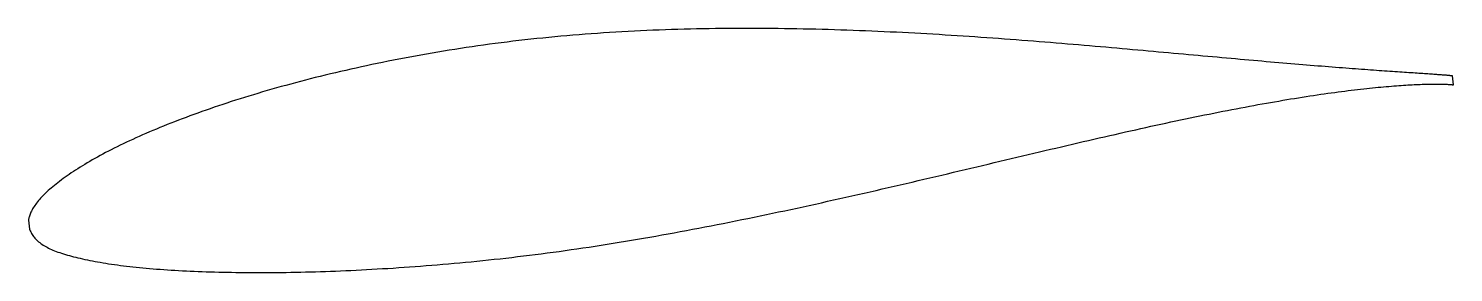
# Model space of a CAD drawing. Header units: metres. Extents: x -27.7 to 56.1, y -5.5 to 8.8.
import ezdxf

# ---------------------------------------------------------------- set-up
doc = ezdxf.new("R2010")
doc.units = ezdxf.units.M

msp = doc.modelspace()

# ---------------------------------------------------------------- linework, layer by layer
msp.add_lwpolyline([(56.074, 6.047), (56.072, 6.047), (56.067, 6.048), (56.059, 6.049), (56.047, 6.051), (56.033, 6.053), (56.015, 6.056), (55.993, 6.058), (55.969, 6.061), (55.941, 6.064), (55.91, 6.067), (55.876, 6.07), (55.839, 6.074), (55.798, 6.078), (55.754, 6.082), (55.707, 6.086), (55.657, 6.09), (55.604, 6.094), (55.547, 6.099), (55.487, 6.103), (55.424, 6.108), (55.358, 6.113), (55.289, 6.118), (55.216, 6.123), (55.14, 6.129), (55.061, 6.134), (54.979, 6.14), (54.894, 6.146), (54.806, 6.152), (54.714, 6.158), (54.619, 6.165), (54.521, 6.171), (54.421, 6.178), (54.316, 6.185), (54.209, 6.192), (54.099, 6.199), (53.986, 6.207), (53.869, 6.215), (53.75, 6.223), (53.627, 6.231), (53.501, 6.239), (53.373, 6.248), (53.241, 6.257), (53.106, 6.266), (52.968, 6.275), (52.827, 6.285), (52.683, 6.295), (52.537, 6.305), (52.387, 6.315), (52.234, 6.326), (52.078, 6.336), (51.92, 6.348), (51.758, 6.359), (51.593, 6.371), (51.426, 6.383), (51.256, 6.395), (51.082, 6.407), (50.906, 6.42), (50.727, 6.434), (50.545, 6.447), (50.361, 6.461), (50.173, 6.475), (49.983, 6.49), (49.79, 6.504), (49.594, 6.519), (49.395, 6.535), (49.194, 6.551), (48.989, 6.567), (48.783, 6.583), (48.573, 6.6), (48.361, 6.617), (48.146, 6.635), (47.928, 6.652), (47.708, 6.67), (47.485, 6.689), (47.259, 6.708), (47.031, 6.727), (46.801, 6.746), (46.568, 6.766), (46.332, 6.786), (46.093, 6.806), (45.853, 6.826), (45.61, 6.847), (45.364, 6.869), (45.116, 6.89), (44.865, 6.912), (44.612, 6.934), (44.357, 6.957), (44.099, 6.98), (43.839, 7.002), (43.576, 7.026), (43.312, 7.049), (43.045, 7.073), (42.775, 7.097), (42.504, 7.121), (42.23, 7.146), (41.954, 7.171), (41.676, 7.196), (41.396, 7.221), (41.113, 7.247), (40.829, 7.273), (40.542, 7.299), (40.253, 7.325), (39.962, 7.351), (39.67, 7.378), (39.375, 7.404), (39.078, 7.431), (38.779, 7.459), (38.479, 7.486), (38.176, 7.513), (37.872, 7.541), (37.565, 7.568), (37.257, 7.596), (36.947, 7.624), (36.636, 7.652), (36.322, 7.679), (36.007, 7.707), (35.69, 7.735), (35.371, 7.763), (35.051, 7.791), (34.729, 7.819), (34.405, 7.846), (34.08, 7.874), (33.754, 7.902), (33.426, 7.929), (33.096, 7.957), (32.765, 7.984), (32.432, 8.012), (32.098, 8.039), (31.763, 8.065), (31.426, 8.092), (31.088, 8.119), (30.748, 8.145), (30.407, 8.171), (30.065, 8.197), (29.722, 8.223), (29.378, 8.248), (29.032, 8.273), (28.685, 8.298), (28.337, 8.322), (27.988, 8.346), (27.638, 8.37), (27.287, 8.394), (26.935, 8.416), (26.582, 8.439), (26.228, 8.461), (25.873, 8.483), (25.517, 8.504), (25.16, 8.525), (24.803, 8.545), (24.445, 8.565), (24.085, 8.584), (23.725, 8.603), (23.365, 8.621), (23.004, 8.638), (22.642, 8.655), (22.279, 8.671), (21.916, 8.687), (21.552, 8.702), (21.188, 8.716), (20.823, 8.73), (20.458, 8.743), (20.092, 8.755), (19.726, 8.767), (19.359, 8.778), (18.992, 8.788), (18.625, 8.797), (18.257, 8.806), (17.889, 8.813), (17.521, 8.821), (17.153, 8.827), (16.784, 8.833), (16.415, 8.837), (16.046, 8.841), (15.677, 8.844), (15.308, 8.846), (14.939, 8.847), (14.57, 8.848), (14.201, 8.847), (13.832, 8.846), (13.463, 8.844), (13.094, 8.84), (12.725, 8.836), (12.356, 8.831), (11.988, 8.825), (11.619, 8.818), (11.251, 8.809), (10.884, 8.8), (10.516, 8.79), (10.149, 8.779), (9.782, 8.766), (9.416, 8.753), (9.05, 8.738), (8.685, 8.722), (8.32, 8.706), (7.955, 8.688), (7.591, 8.669), (7.228, 8.649), (6.865, 8.628), (6.503, 8.606), (6.141, 8.582), (5.781, 8.558), (5.421, 8.532), (5.061, 8.505), (4.702, 8.477), (4.345, 8.448), (3.988, 8.417), (3.631, 8.385), (3.276, 8.352), (2.922, 8.318), (2.568, 8.283), (2.216, 8.247), (1.864, 8.209), (1.514, 8.171), (1.164, 8.131), (0.816, 8.09), (0.469, 8.047), (0.123, 8.004), (-0.222, 7.96), (-0.566, 7.914), (-0.909, 7.867), (-1.25, 7.819), (-1.591, 7.77), (-1.93, 7.72), (-2.267, 7.669), (-2.604, 7.617), (-2.939, 7.563), (-3.272, 7.509), (-3.604, 7.454), (-3.935, 7.397), (-4.265, 7.34), (-4.592, 7.282), (-4.919, 7.223), (-5.244, 7.163), (-5.567, 7.102), (-5.889, 7.04), (-6.209, 6.977), (-6.528, 6.913), (-6.845, 6.849), (-7.16, 6.784), (-7.474, 6.718), (-7.786, 6.652), (-8.097, 6.584), (-8.405, 6.516), (-8.712, 6.448), (-9.017, 6.379), (-9.32, 6.309), (-9.622, 6.238), (-9.921, 6.166), (-10.219, 6.094), (-10.515, 6.022), (-10.809, 5.949), (-11.101, 5.875), (-11.391, 5.8), (-11.679, 5.725), (-11.965, 5.649), (-12.249, 5.573), (-12.531, 5.496), (-12.811, 5.419), (-13.089, 5.341), (-13.364, 5.262), (-13.638, 5.184), (-13.909, 5.104), (-14.179, 5.024), (-14.446, 4.944), (-14.711, 4.863), (-14.973, 4.782), (-15.234, 4.7), (-15.492, 4.618), (-15.748, 4.536), (-16.001, 4.453), (-16.253, 4.37), (-16.502, 4.287), (-16.748, 4.203), (-16.993, 4.119), (-17.234, 4.035), (-17.474, 3.95), (-17.711, 3.865), (-17.946, 3.78), (-18.178, 3.695), (-18.407, 3.61), (-18.634, 3.524), (-18.859, 3.438), (-19.081, 3.352), (-19.301, 3.266), (-19.518, 3.18), (-19.732, 3.094), (-19.944, 3.007), (-20.154, 2.921), (-20.36, 2.834), (-20.564, 2.747), (-20.766, 2.66), (-20.965, 2.573), (-21.161, 2.487), (-21.354, 2.4), (-21.545, 2.312), (-21.733, 2.225), (-21.918, 2.139), (-22.1, 2.052), (-22.28, 1.965), (-22.457, 1.878), (-22.631, 1.791), (-22.803, 1.704), (-22.971, 1.618), (-23.137, 1.531), (-23.3, 1.444), (-23.46, 1.358), (-23.617, 1.271), (-23.771, 1.185), (-23.923, 1.099), (-24.071, 1.012), (-24.217, 0.926), (-24.359, 0.841), (-24.499, 0.755), (-24.636, 0.67), (-24.77, 0.585), (-24.901, 0.5), (-25.029, 0.416), (-25.154, 0.332), (-25.276, 0.249), (-25.395, 0.166), (-25.512, 0.084), (-25.625, 0.002), (-25.735, -0.079), (-25.842, -0.16), (-25.946, -0.24), (-26.048, -0.319), (-26.146, -0.398), (-26.241, -0.476), (-26.333, -0.553), (-26.422, -0.63), (-26.508, -0.706), (-26.591, -0.781), (-26.671, -0.856), (-26.748, -0.931), (-26.822, -1.005), (-26.892, -1.078), (-26.96, -1.151), (-27.025, -1.223), (-27.086, -1.295), (-27.144, -1.366), (-27.199, -1.437), (-27.251, -1.507), (-27.3, -1.576), (-27.346, -1.645), (-27.389, -1.712), (-27.428, -1.779), (-27.465, -1.845), (-27.498, -1.91), (-27.529, -1.974), (-27.556, -2.036), (-27.58, -2.096), (-27.601, -2.155), (-27.62, -2.211), (-27.635, -2.264), (-27.648, -2.313), (-27.657, -2.357), (-27.665, -2.395), (-27.67, -2.424), (-27.673, -2.443), (-27.618, -2.978), (-27.616, -2.982), (-27.61, -2.994), (-27.6, -3.014), (-27.586, -3.044), (-27.567, -3.084), (-27.544, -3.131), (-27.518, -3.182), (-27.488, -3.235), (-27.455, -3.29), (-27.419, -3.346), (-27.379, -3.401), (-27.337, -3.456), (-27.291, -3.51), (-27.242, -3.564), (-27.189, -3.617), (-27.134, -3.668), (-27.076, -3.719), (-27.015, -3.769), (-26.95, -3.817), (-26.883, -3.865), (-26.812, -3.912), (-26.738, -3.957), (-26.662, -4.002), (-26.582, -4.045), (-26.499, -4.088), (-26.413, -4.13), (-26.324, -4.17), (-26.232, -4.21), (-26.137, -4.249), (-26.039, -4.287), (-25.938, -4.324), (-25.834, -4.361), (-25.727, -4.397), (-25.617, -4.432), (-25.504, -4.466), (-25.388, -4.5), (-25.269, -4.534), (-25.146, -4.567), (-25.021, -4.6), (-24.893, -4.632), (-24.762, -4.664), (-24.628, -4.695), (-24.491, -4.726), (-24.351, -4.757), (-24.208, -4.787), (-24.062, -4.817), (-23.913, -4.846), (-23.761, -4.875), (-23.607, -4.903), (-23.449, -4.931), (-23.289, -4.958), (-23.125, -4.985), (-22.959, -5.011), (-22.79, -5.037), (-22.619, -5.062), (-22.444, -5.086), (-22.267, -5.109), (-22.087, -5.132), (-21.904, -5.154), (-21.719, -5.176), (-21.531, -5.197), (-21.34, -5.217), (-21.146, -5.237), (-20.95, -5.256), (-20.751, -5.274), (-20.549, -5.292), (-20.345, -5.309), (-20.138, -5.325), (-19.928, -5.341), (-19.716, -5.357), (-19.502, -5.371), (-19.284, -5.385), (-19.064, -5.399), (-18.842, -5.412), (-18.617, -5.424), (-18.39, -5.435), (-18.16, -5.446), (-17.928, -5.457), (-17.693, -5.466), (-17.456, -5.475), (-17.217, -5.484), (-16.975, -5.492), (-16.731, -5.499), (-16.484, -5.505), (-16.235, -5.511), (-15.984, -5.516), (-15.73, -5.521), (-15.475, -5.525), (-15.217, -5.528), (-14.956, -5.531), (-14.694, -5.533), (-14.429, -5.534), (-14.162, -5.534), (-13.894, -5.534), (-13.622, -5.533), (-13.349, -5.532), (-13.074, -5.53), (-12.797, -5.526), (-12.517, -5.523), (-12.236, -5.518), (-11.952, -5.513), (-11.667, -5.507), (-11.38, -5.5), (-11.091, -5.493), (-10.799, -5.484), (-10.506, -5.475), (-10.212, -5.465), (-9.915, -5.455), (-9.616, -5.444), (-9.316, -5.432), (-9.014, -5.419), (-8.71, -5.405), (-8.405, -5.39), (-8.097, -5.375), (-7.788, -5.359), (-7.478, -5.342), (-7.166, -5.324), (-6.852, -5.305), (-6.537, -5.286), (-6.22, -5.266), (-5.901, -5.245), (-5.581, -5.223), (-5.26, -5.2), (-4.937, -5.177), (-4.613, -5.153), (-4.287, -5.128), (-3.96, -5.102), (-3.632, -5.075), (-3.302, -5.047), (-2.971, -5.018), (-2.639, -4.988), (-2.305, -4.958), (-1.97, -4.926), (-1.635, -4.894), (-1.298, -4.86), (-0.959, -4.826), (-0.62, -4.791), (-0.28, -4.754), (0.062, -4.716), (0.404, -4.678), (0.748, -4.638), (1.092, -4.598), (1.437, -4.556), (1.784, -4.513), (2.131, -4.469), (2.479, -4.425), (2.827, -4.379), (3.177, -4.332), (3.528, -4.284), (3.879, -4.235), (4.231, -4.185), (4.583, -4.134), (4.936, -4.082), (5.29, -4.029), (5.645, -3.975), (6, -3.92), (6.356, -3.864), (6.712, -3.807), (7.069, -3.749), (7.426, -3.691), (7.784, -3.631), (8.142, -3.57), (8.5, -3.509), (8.859, -3.446), (9.219, -3.383), (9.578, -3.319), (9.938, -3.254), (10.298, -3.188), (10.659, -3.121), (11.02, -3.054), (11.38, -2.986), (11.742, -2.917), (12.103, -2.848), (12.464, -2.778), (12.826, -2.707), (13.187, -2.635), (13.549, -2.563), (13.91, -2.49), (14.272, -2.417), (14.633, -2.343), (14.995, -2.268), (15.356, -2.193), (15.718, -2.117), (16.079, -2.041), (16.44, -1.965), (16.801, -1.888), (17.161, -1.81), (17.522, -1.732), (17.882, -1.654), (18.241, -1.576), (18.601, -1.497), (18.96, -1.417), (19.319, -1.338), (19.677, -1.258), (20.035, -1.178), (20.393, -1.097), (20.75, -1.017), (21.106, -0.936), (21.462, -0.855), (21.818, -0.774), (22.173, -0.692), (22.527, -0.611), (22.88, -0.529), (23.233, -0.447), (23.586, -0.365), (23.937, -0.283), (24.288, -0.202), (24.638, -0.119), (24.988, -0.037), (25.336, 0.045), (25.684, 0.127), (26.031, 0.209), (26.377, 0.291), (26.722, 0.373), (27.066, 0.454), (27.409, 0.536), (27.751, 0.617), (28.093, 0.698), (28.433, 0.779), (28.772, 0.86), (29.11, 0.94), (29.447, 1.021), (29.783, 1.1), (30.117, 1.18), (30.451, 1.259), (30.783, 1.338), (31.114, 1.417), (31.444, 1.495), (31.773, 1.573), (32.1, 1.65), (32.426, 1.727), (32.751, 1.803), (33.074, 1.879), (33.396, 1.955), (33.716, 2.03), (34.035, 2.105), (34.353, 2.178), (34.669, 2.252), (34.983, 2.324), (35.296, 2.397), (35.608, 2.468), (35.918, 2.539), (36.226, 2.609), (36.533, 2.679), (36.838, 2.748), (37.142, 2.816), (37.443, 2.884), (37.743, 2.951), (38.042, 3.017), (38.338, 3.082), (38.633, 3.147), (38.926, 3.211), (39.217, 3.274), (39.507, 3.336), (39.794, 3.398), (40.08, 3.458), (40.364, 3.518), (40.646, 3.577), (40.925, 3.635), (41.203, 3.693), (41.479, 3.749), (41.753, 3.805), (42.025, 3.859), (42.295, 3.913), (42.563, 3.966), (42.829, 4.018), (43.092, 4.069), (43.354, 4.12), (43.613, 4.169), (43.87, 4.218), (44.125, 4.265), (44.378, 4.312), (44.629, 4.358), (44.877, 4.402), (45.123, 4.446), (45.367, 4.49), (45.608, 4.532), (45.848, 4.573), (46.084, 4.613), (46.319, 4.652), (46.551, 4.691), (46.781, 4.729), (47.008, 4.765), (47.233, 4.801), (47.455, 4.836), (47.675, 4.87), (47.893, 4.903), (48.108, 4.935), (48.32, 4.966), (48.53, 4.996), (48.738, 5.026), (48.943, 5.055), (49.145, 5.082), (49.345, 5.109), (49.542, 5.135), (49.736, 5.16), (49.928, 5.184), (50.117, 5.207), (50.303, 5.23), (50.487, 5.252), (50.668, 5.272), (50.847, 5.292), (51.022, 5.312), (51.195, 5.33), (51.365, 5.347), (51.533, 5.364), (51.697, 5.38), (51.859, 5.396), (52.018, 5.41), (52.174, 5.424), (52.327, 5.437), (52.477, 5.45), (52.625, 5.461), (52.77, 5.472), (52.911, 5.483), (53.05, 5.492), (53.186, 5.501), (53.319, 5.51), (53.449, 5.518), (53.576, 5.525), (53.7, 5.531), (53.821, 5.537), (53.939, 5.543), (54.055, 5.548), (54.167, 5.552), (54.276, 5.556), (54.382, 5.56), (54.485, 5.563), (54.585, 5.565), (54.682, 5.567), (54.776, 5.569), (54.866, 5.57), (54.954, 5.571), (55.039, 5.571), (55.12, 5.571), (55.199, 5.571), (55.274, 5.57), (55.346, 5.569), (55.415, 5.568), (55.481, 5.567), (55.544, 5.565), (55.603, 5.563), (55.66, 5.561), (55.713, 5.559), (55.763, 5.556), (55.81, 5.554), (55.853, 5.551), (55.894, 5.549), (55.931, 5.546), (55.965, 5.543), (55.996, 5.54), (56.024, 5.538), (56.048, 5.535), (56.069, 5.533), (56.087, 5.53), (56.102, 5.528), (56.114, 5.526), (56.122, 5.525), (56.127, 5.524), (56.128, 5.523)], close=True)

doc.saveas('drawing.dxf')
